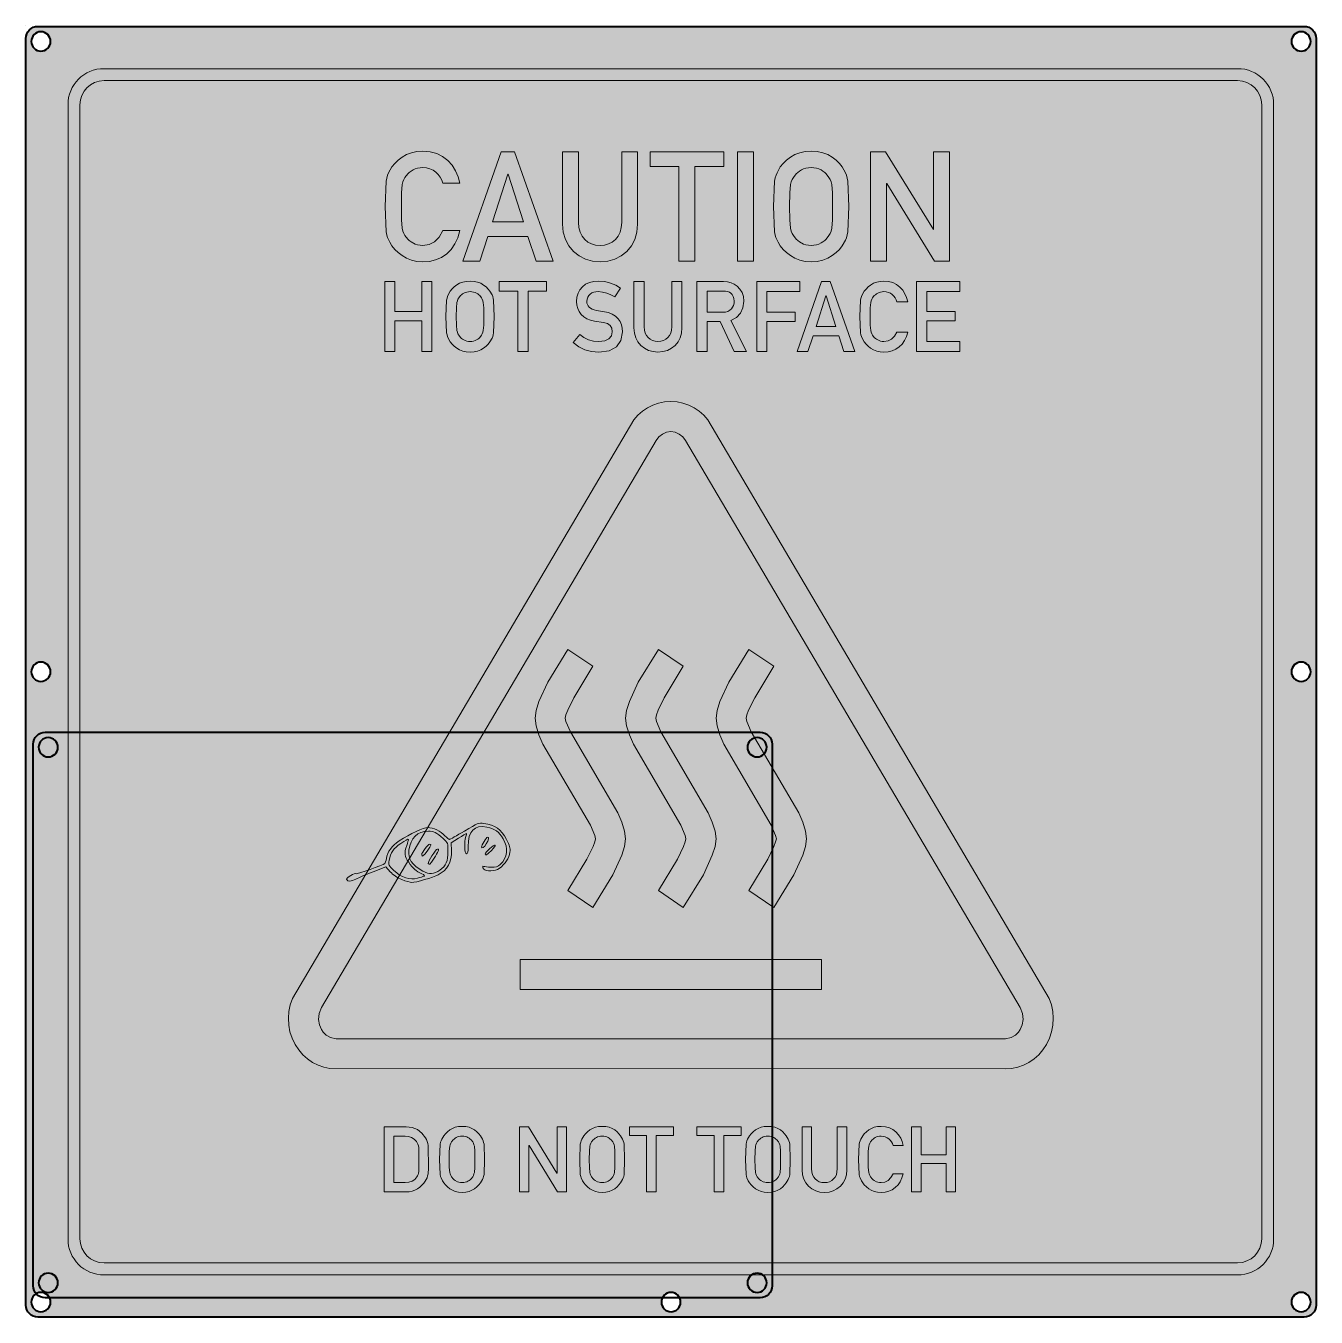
# Model space of a CAD drawing. Header units: inches. Extents: x 0 to 214, y 0 to 214.
import ezdxf

# ---------------------------------------------------------------- set-up
doc = ezdxf.new("R2010")
doc.units = ezdxf.units.IN
doc.header["$MEASUREMENT"] = 0
doc.layers.add('svg2', color=7, linetype='Continuous')

# ---------------------------------------------------------------- blocks, each defined once
blk = doc.blocks.new('block 4')
at = {"layer": 'svg2'}
h = blk.add_hatch(color=1, dxfattribs=at)
h.dxf.hatch_style = 2
edge = h.paths.add_edge_path()
edge.add_spline(control_points=[(211.5, 105.31), (210.62, 105.31), (209.9, 106.03), (209.9, 106.91), (209.9, 107.8), (210.62, 108.51), (211.5, 108.51), (212.38, 108.51), (213.1, 107.8), (213.1, 106.91), (213.1, 106.03), (212.38, 105.31), (211.5, 105.31)], knot_values=[0, 0, 0, 0, 1, 1, 1, 2, 2, 2, 3, 3, 3, 4, 4, 4, 4], degree=3, periodic=1)
edge = h.paths.add_edge_path()
edge.add_spline(control_points=[(211.5, 0.81), (210.62, 0.81), (209.9, 1.53), (209.9, 2.41), (209.9, 3.3), (210.62, 4.01), (211.5, 4.01), (212.38, 4.01), (213.1, 3.3), (213.1, 2.41), (213.1, 1.53), (212.38, 0.81), (211.5, 0.81)], knot_values=[0, 0, 0, 0, 1, 1, 1, 2, 2, 2, 3, 3, 3, 4, 4, 4, 4], degree=3, periodic=1)
edge = h.paths.add_edge_path()
edge.add_spline(control_points=[(211.5, 213.01), (212.38, 213.01), (213.1, 212.3), (213.1, 211.41), (213.1, 210.53), (212.38, 209.81), (211.5, 209.81), (210.62, 209.81), (209.9, 210.53), (209.9, 211.41), (209.9, 212.3), (210.62, 213.01), (211.5, 213.01)], knot_values=[0, 0, 0, 0, 1, 1, 1, 2, 2, 2, 3, 3, 3, 4, 4, 4, 4], degree=3, periodic=1)
edge = h.paths.add_edge_path()
edge.add_spline(control_points=[(107, 0.81), (106.12, 0.81), (105.4, 1.53), (105.4, 2.41), (105.4, 3.3), (106.12, 4.01), (107, 4.01), (107.88, 4.01), (108.6, 3.3), (108.6, 2.41), (108.6, 1.53), (107.88, 0.81), (107, 0.81)], knot_values=[0, 0, 0, 0, 1, 1, 1, 2, 2, 2, 3, 3, 3, 4, 4, 4, 4], degree=3, periodic=1)
edge = h.paths.add_edge_path()
edge.add_spline(control_points=[(2.5, 105.31), (1.62, 105.31), (0.9, 106.03), (0.9, 106.91), (0.9, 107.8), (1.62, 108.51), (2.5, 108.51), (3.38, 108.51), (4.1, 107.8), (4.1, 106.91), (4.1, 106.03), (3.38, 105.31), (2.5, 105.31)], knot_values=[0, 0, 0, 0, 1, 1, 1, 2, 2, 2, 3, 3, 3, 4, 4, 4, 4], degree=3, periodic=1)
edge = h.paths.add_edge_path()
edge.add_spline(control_points=[(2.5, 0.81), (1.62, 0.81), (0.9, 1.53), (0.9, 2.41), (0.9, 3.3), (1.62, 4.01), (2.5, 4.01), (3.38, 4.01), (4.1, 3.3), (4.1, 2.41), (4.1, 1.53), (3.38, 0.81), (2.5, 0.81)], knot_values=[0, 0, 0, 0, 1, 1, 1, 2, 2, 2, 3, 3, 3, 4, 4, 4, 4], degree=3, periodic=1)
edge = h.paths.add_edge_path()
edge.add_spline(control_points=[(2.5, 213.01), (3.38, 213.01), (4.1, 212.3), (4.1, 211.41), (4.1, 210.53), (3.38, 209.81), (2.5, 209.81), (1.62, 209.81), (0.9, 210.53), (0.9, 211.41), (0.9, 212.3), (1.62, 213.01), (2.5, 213.01)], knot_values=[0, 0, 0, 0, 1, 1, 1, 2, 2, 2, 3, 3, 3, 4, 4, 4, 4], degree=3, periodic=1)
edge = h.paths.add_edge_path()
edge.add_spline(control_points=[(212, 213.91), (212, 213.91), (2, 213.91), (2, 213.91), (0.9, 213.91), (0, 213.01), (0, 211.91), (0, 211.91), (0, 1.91), (0, 1.91), (0, 0.81), (0.9, -0.09), (2, -0.09), (2, -0.09), (212, -0.09), (212, -0.09), (213.1, -0.09), (214, 0.81), (214, 1.91), (214, 1.91), (214, 211.91), (214, 211.91), (214, 213.01), (213.1, 213.91), (212, 213.91), (212, 213.91), (212, 213.91), (212, 213.91)], knot_values=[0, 0, 0, 0, 1, 1, 1, 2, 2, 2, 3, 3, 3, 4, 4, 4, 5, 5, 5, 6, 6, 6, 7, 7, 7, 8, 8, 8, 9, 9, 9, 9], degree=3, periodic=1)
at = {"layer": 'svg2', "lineweight": 0}
for points in [[(200.97, 6.91), (12.36, 6.94), (11.76, 7.03), (11.19, 7.18), (10.64, 7.38), (10.11, 7.64), (9.62, 7.94), (9.15, 8.28), (8.73, 8.67), (8.34, 9.1), (8, 9.56), (7.69, 10.05), (7.44, 10.58), (7.24, 11.13), (7.09, 11.7), (7, 12.3), (7, 201.52), (7.09, 202.12), (7.24, 202.69), (7.44, 203.25), (7.69, 203.77), (8, 204.26), (8.34, 204.73), (8.73, 205.15), (9.15, 205.54), (9.62, 205.89), (10.11, 206.19), (10.64, 206.44), (11.19, 206.64), (11.76, 206.79), (12.36, 206.88), (201.58, 206.88), (202.18, 206.79), (202.75, 206.64), (203.3, 206.44), (203.83, 206.19), (204.32, 205.89), (204.78, 205.54), (205.21, 205.15), (205.6, 204.73), (205.94, 204.26), (206.24, 203.77), (206.5, 203.25), (206.7, 202.69), (206.85, 202.12), (206.94, 201.52), (206.94, 12.3), (206.85, 11.7), (206.7, 11.13), (206.5, 10.58), (206.24, 10.05), (205.94, 9.56), (205.6, 9.1), (205.21, 8.67), (204.78, 8.28), (204.32, 7.94), (203.83, 7.64), (203.3, 7.38), (202.75, 7.18), (202.18, 7.03), (201.58, 6.94), (200.97, 6.91)], [(12.97, 204.91), (12.16, 204.83), (11.41, 204.6), (10.73, 204.23), (10.14, 203.74), (9.65, 203.15), (9.28, 202.47), (9.05, 201.72), (8.97, 200.91), (8.97, 12.91), (9.05, 12.11), (9.28, 11.36), (9.65, 10.68), (10.14, 10.08), (10.73, 9.6), (11.41, 9.23), (12.16, 8.99), (12.97, 8.91), (200.97, 8.91), (201.77, 8.99), (202.52, 9.23), (203.2, 9.6), (203.8, 10.08), (204.28, 10.68), (204.65, 11.36), (204.89, 12.11), (204.97, 12.91), (204.97, 200.91), (204.89, 201.72), (204.65, 202.47), (204.28, 203.15), (203.8, 203.74), (203.2, 204.23), (202.52, 204.6), (201.77, 204.83), (200.97, 204.91), (12.97, 204.91), (12.97, 204.91)], [(72, 180.06), (71.64, 178.87), (71.16, 177.84), (70.54, 176.94), (69.8, 176.2), (68.92, 175.61), (67.97, 175.19), (66.95, 174.94), (65.84, 174.86), (64.85, 174.94), (63.95, 175.14), (63.13, 175.46), (62.4, 175.9), (61.74, 176.4), (61.18, 176.93), (60.72, 177.5), (60.36, 178.11), (60.01, 178.89), (59.88, 179.32), (59.77, 179.86), (59.59, 184.05), (59.77, 188.27), (59.88, 188.77), (60.01, 189.23), (60.17, 189.63), (60.72, 190.6), (61.18, 191.17), (61.74, 191.71), (62.4, 192.22), (63.13, 192.66), (63.95, 192.97), (64.86, 193.17), (65.85, 193.24), (67.05, 193.13), (68.15, 192.84), (69.12, 192.36), (69.98, 191.69), (70.7, 190.88), (71.28, 189.97), (71.71, 188.98), (72, 187.89), (69.18, 187.89), (68.99, 188.42), (68.72, 188.9), (68.4, 189.35), (68, 189.75), (67.53, 190.08), (67.02, 190.31), (66.45, 190.45), (65.84, 190.51), (65.38, 190.48), (64.96, 190.4), (64.58, 190.29), (64.22, 190.13), (63.9, 189.93), (63.6, 189.71), (63.34, 189.46), (62.88, 188.88), (62.69, 188.53), (62.54, 188.13), (62.43, 187.69), (62.29, 186.29), (62.29, 181.81), (62.43, 180.43), (62.54, 179.98), (62.69, 179.58), (62.88, 179.22), (63.34, 178.64), (63.6, 178.4), (63.9, 178.18), (64.58, 177.82), (64.96, 177.69), (65.38, 177.61), (65.84, 177.59), (66.89, 177.74), (67.79, 178.2), (68.56, 178.98), (69.18, 180.06), (72, 180.06), (72, 180.06)], [(83.28, 179.05), (76.64, 179.05), (75.3, 175.01), (72.49, 175.01), (78.85, 193.09), (81.07, 193.09), (87.44, 175.01), (84.64, 175.01), (83.28, 179.05)], [(89.02, 193.09), (91.67, 193.09), (91.67, 181.42), (91.74, 180.55), (91.94, 179.79), (92.26, 179.14), (92.7, 178.6), (93.23, 178.16), (93.83, 177.84), (94.5, 177.65), (95.24, 177.59), (95.98, 177.65), (96.66, 177.84), (97.27, 178.16), (97.81, 178.6), (98.24, 179.14), (98.55, 179.79), (98.74, 180.55), (98.82, 181.42), (98.82, 193.09), (101.47, 193.09), (101.47, 181.13), (101.34, 179.78), (101, 178.58), (100.44, 177.52), (99.68, 176.61), (98.74, 175.85), (97.69, 175.31), (96.52, 174.98), (95.24, 174.86), (93.98, 174.98), (92.83, 175.31), (91.78, 175.85), (90.84, 176.61), (90.05, 177.52), (89.49, 178.57), (89.14, 179.78), (89.02, 181.13), (89.02, 193.09), (89.02, 193.09)], [(108.32, 190.66), (103.52, 190.66), (103.52, 193.09), (115.77, 193.09), (115.77, 190.66), (110.97, 190.66), (110.97, 175.01), (108.32, 175.01), (108.32, 190.66)], [(118.04, 193.09), (120.69, 193.09), (120.69, 175.01), (118.04, 175.01), (118.04, 193.09)], [(123.99, 184.05), (124.17, 188.27), (124.28, 188.78), (124.42, 189.24), (124.58, 189.65), (125.13, 190.61), (125.59, 191.18), (126.15, 191.72), (126.8, 192.23), (127.54, 192.66), (128.35, 192.97), (129.26, 193.17), (130.25, 193.24), (131.25, 193.17), (132.16, 192.97), (132.99, 192.66), (133.73, 192.22), (134.37, 191.71), (134.92, 191.17), (135.37, 190.6), (135.93, 189.63), (136.1, 189.23), (136.23, 188.77), (136.34, 188.27), (136.49, 184.05), (136.34, 179.86), (136.23, 179.34), (136.1, 178.87), (135.93, 178.46), (135.37, 177.5), (134.92, 176.93), (134.37, 176.4), (133.73, 175.9), (132.99, 175.46), (132.16, 175.14), (131.25, 174.94), (130.25, 174.86), (129.26, 174.94), (128.35, 175.14), (127.54, 175.46), (126.8, 175.9), (126.15, 176.4), (125.59, 176.93), (125.13, 177.5), (124.76, 178.11), (124.41, 178.89), (124.28, 179.32), (124.17, 179.86), (123.99, 184.05), (123.99, 184.05)], [(140.08, 193.09), (142.58, 193.09), (150.51, 180.24), (150.56, 180.24), (150.56, 193.09), (153.21, 193.09), (153.21, 175.01), (150.7, 175.01), (142.78, 187.86), (142.73, 187.86), (142.73, 175.01), (140.08, 175.01), (140.08, 193.09), (140.08, 193.09)], [(82.53, 181.48), (79.99, 189.39), (79.94, 189.39), (77.41, 181.48), (82.53, 181.48), (82.53, 181.48)], [(126.64, 184.05), (126.69, 181.81), (126.84, 180.43), (126.94, 179.98), (127.09, 179.58), (127.29, 179.22), (127.75, 178.64), (128.01, 178.4), (128.3, 178.18), (128.98, 177.82), (129.37, 177.69), (129.79, 177.61), (130.24, 177.59), (130.7, 177.61), (131.13, 177.69), (131.53, 177.82), (131.89, 178), (132.2, 178.18), (132.49, 178.4), (132.73, 178.64), (133.19, 179.22), (133.39, 179.58), (133.54, 179.98), (133.66, 180.43), (133.79, 181.81), (133.79, 186.3), (133.66, 187.69), (133.54, 188.13), (133.39, 188.53), (133.19, 188.88), (132.73, 189.46), (132.49, 189.71), (132.2, 189.93), (131.89, 190.13), (131.53, 190.29), (131.13, 190.4), (130.7, 190.48), (130.24, 190.51), (129.79, 190.48), (129.37, 190.4), (128.98, 190.29), (128.63, 190.13), (128.3, 189.93), (128.01, 189.71), (127.75, 189.46), (127.29, 188.88), (127.09, 188.53), (126.94, 188.13), (126.84, 187.69), (126.69, 186.3), (126.64, 184.05), (126.64, 184.05)], [(65.67, 165.07), (61.22, 165.07), (61.22, 160.01), (59.52, 160.01), (59.52, 171.59), (61.22, 171.59), (61.22, 166.62), (65.67, 166.62), (65.67, 171.59), (67.36, 171.59), (67.36, 160.01), (65.67, 160.01), (65.67, 165.07)], [(69.68, 165.8), (69.79, 168.5), (69.86, 168.83), (69.95, 169.12), (70.05, 169.38), (70.4, 170), (70.7, 170.37), (71.06, 170.71), (71.48, 171.04), (71.95, 171.31), (72.47, 171.51), (73.05, 171.64), (73.68, 171.68), (74.33, 171.64), (74.91, 171.51), (75.44, 171.31), (75.91, 171.03), (76.33, 170.71), (76.68, 170.36), (76.96, 169.99), (77.32, 169.38), (77.43, 169.12), (77.52, 168.82), (77.58, 168.5), (77.68, 165.8), (77.58, 163.11), (77.52, 162.78), (77.43, 162.48), (77.32, 162.22), (76.96, 161.6), (76.68, 161.24), (76.33, 160.9), (75.91, 160.58), (75.44, 160.3), (74.91, 160.09), (74.33, 159.97), (73.68, 159.91), (73.05, 159.97), (72.47, 160.09), (71.95, 160.3), (71.48, 160.58), (71.06, 160.9), (70.7, 161.24), (70.4, 161.6), (70.17, 161.99), (69.95, 162.49), (69.86, 162.77), (69.79, 163.11), (69.68, 165.8), (69.68, 165.8)], [(81.59, 170.03), (78.52, 170.03), (78.52, 171.59), (86.37, 171.59), (86.37, 170.03), (83.29, 170.03), (83.29, 160.01), (81.59, 160.01), (81.59, 170.03), (81.59, 170.03)], [(91.86, 162.81), (92.56, 162.31), (93.33, 161.96), (94.16, 161.74), (95.05, 161.66), (96.01, 161.77), (96.7, 162.08), (97.12, 162.58), (97.27, 163.27), (97.18, 163.86), (96.91, 164.31), (96.45, 164.64), (95.8, 164.83), (94.32, 165.05), (93.64, 165.21), (93.05, 165.45), (92.54, 165.76), (92.12, 166.15), (91.78, 166.62), (91.53, 167.13), (91.39, 167.69), (91.34, 168.3), (91.4, 169.02), (91.58, 169.67), (91.89, 170.24), (92.32, 170.75), (92.84, 171.15), (93.46, 171.44), (94.18, 171.62), (95, 171.68), (96.01, 171.59), (96.95, 171.36), (97.83, 170.99), (98.64, 170.49), (97.69, 169.05), (97.04, 169.42), (96.36, 169.7), (95.65, 169.87), (94.91, 169.94), (94.53, 169.91), (94.19, 169.84), (93.88, 169.71), (93.6, 169.53), (93.36, 169.3), (93.19, 169.01), (93.08, 168.67), (93.04, 168.28), (93.06, 168.03), (93.13, 167.8), (93.25, 167.58), (93.42, 167.37), (93.63, 167.18), (93.91, 167.02), (94.24, 166.89), (94.62, 166.8), (96.62, 166.46), (97.26, 166.21), (97.79, 165.87), (98.22, 165.45), (98.55, 164.96), (98.78, 164.44), (98.92, 163.88), (98.96, 163.28), (98.69, 161.83), (97.94, 160.78), (96.72, 160.14), (95.03, 159.91), (93.83, 160.01), (92.71, 160.31), (91.69, 160.8), (90.75, 161.49), (91.86, 162.81), (91.86, 162.81)], [(100.85, 171.59), (102.55, 171.59), (102.55, 164.12), (102.59, 163.56), (102.72, 163.07), (102.93, 162.66), (103.21, 162.31), (103.55, 162.03), (103.93, 161.82), (104.36, 161.7), (104.84, 161.66), (105.31, 161.7), (105.74, 161.82), (106.13, 162.03), (106.48, 162.31), (106.76, 162.66), (106.96, 163.07), (107.08, 163.56), (107.12, 164.12), (107.12, 171.59), (108.82, 171.59), (108.82, 163.93), (108.74, 163.07), (108.52, 162.29), (108.17, 161.62), (107.68, 161.03), (107.08, 160.55), (106.4, 160.2), (105.66, 159.99), (104.84, 159.91), (104.03, 159.99), (103.29, 160.2), (102.62, 160.55), (102.02, 161.03), (101.51, 161.61), (101.15, 162.29), (100.93, 163.06), (100.85, 163.93), (100.85, 171.59)], [(111.3, 171.59), (115.69, 171.59), (116.35, 171.54), (116.96, 171.4), (117.5, 171.16), (117.97, 170.83), (118.44, 170.35), (118.79, 169.78), (119, 169.11), (119.09, 168.36), (118.94, 167.27), (118.53, 166.37), (117.86, 165.67), (116.92, 165.15), (119.52, 160.01), (117.5, 160.01), (115.18, 164.96), (113, 164.96), (113, 160.01), (111.3, 160.01), (111.3, 171.59)], [(121.22, 171.59), (128.39, 171.59), (128.39, 169.94), (122.92, 169.94), (122.92, 166.51), (127.59, 166.51), (127.59, 164.96), (122.92, 164.96), (122.92, 160.01), (121.22, 160.01), (121.22, 171.59), (121.22, 171.59)], [(134.81, 162.6), (130.56, 162.6), (129.7, 160.01), (127.9, 160.01), (131.98, 171.59), (133.4, 171.59), (137.48, 160.01), (135.68, 160.01), (134.81, 162.6), (134.81, 162.6)], [(146.26, 163.24), (146.03, 162.48), (145.72, 161.82), (145.33, 161.25), (144.85, 160.77), (144.29, 160.39), (143.68, 160.13), (143.03, 159.97), (142.32, 159.91), (141.68, 159.97), (141.11, 160.09), (140.58, 160.3), (140.11, 160.58), (139.69, 160.9), (139.34, 161.24), (139.04, 161.6), (138.8, 161.99), (138.58, 162.49), (138.5, 162.77), (138.43, 163.11), (138.31, 165.8), (138.43, 168.5), (138.5, 168.82), (138.58, 169.12), (138.69, 169.38), (139.04, 169.99), (139.34, 170.36), (139.69, 170.71), (140.11, 171.03), (140.58, 171.31), (141.11, 171.51), (141.69, 171.64), (142.32, 171.68), (143.09, 171.62), (143.79, 171.43), (144.42, 171.12), (144.97, 170.69), (145.43, 170.17), (145.8, 169.59), (146.08, 168.95), (146.26, 168.26), (144.46, 168.26), (144.33, 168.6), (144.16, 168.91), (143.95, 169.19), (143.7, 169.45), (143.4, 169.66), (143.07, 169.81), (142.71, 169.9), (142.31, 169.94), (142.02, 169.92), (141.76, 169.87), (141.51, 169.79), (141.28, 169.69), (141.07, 169.56), (140.89, 169.42), (140.72, 169.27), (140.42, 168.89), (140.3, 168.67), (140.2, 168.41), (140.13, 168.13), (140.04, 167.24), (140.04, 164.36), (140.13, 163.48), (140.2, 163.19), (140.3, 162.93), (140.42, 162.7), (140.72, 162.33), (140.89, 162.18), (141.07, 162.04), (141.51, 161.81), (141.76, 161.72), (142.03, 161.68), (142.32, 161.66), (142.99, 161.76), (143.57, 162.05), (144.06, 162.55), (144.46, 163.24), (146.26, 163.24), (146.26, 163.24)], [(147.74, 171.59), (154.91, 171.59), (154.91, 169.94), (149.44, 169.94), (149.44, 166.62), (154.11, 166.62), (154.11, 165.07), (149.44, 165.07), (149.44, 161.66), (154.91, 161.66), (154.91, 160.01), (147.74, 160.01), (147.74, 171.59)], [(71.38, 165.8), (71.41, 164.36), (71.5, 163.48), (71.57, 163.19), (71.66, 162.93), (71.79, 162.7), (72.08, 162.33), (72.25, 162.18), (72.44, 162.04), (72.87, 161.81), (73.12, 161.72), (73.39, 161.68), (73.68, 161.66), (73.98, 161.68), (74.25, 161.72), (74.5, 161.81), (74.74, 161.92), (74.94, 162.04), (75.12, 162.18), (75.28, 162.33), (75.57, 162.7), (75.69, 162.93), (75.79, 163.19), (75.87, 163.48), (75.96, 164.36), (75.96, 167.24), (75.87, 168.13), (75.79, 168.41), (75.69, 168.67), (75.57, 168.89), (75.28, 169.27), (75.12, 169.42), (74.94, 169.56), (74.74, 169.69), (74.5, 169.79), (74.25, 169.87), (73.98, 169.92), (73.68, 169.94), (73.39, 169.92), (73.12, 169.87), (72.87, 169.79), (72.65, 169.69), (72.44, 169.56), (72.25, 169.42), (72.08, 169.27), (71.79, 168.89), (71.66, 168.67), (71.57, 168.41), (71.5, 168.13), (71.41, 167.24), (71.38, 165.8), (71.38, 165.8)], [(113, 166.51), (115.58, 166.51), (116.03, 166.55), (116.41, 166.66), (116.74, 166.84), (117.01, 167.09), (117.22, 167.36), (117.37, 167.66), (117.45, 168), (117.48, 168.36), (117.44, 168.78), (117.33, 169.14), (117.16, 169.44), (116.92, 169.67), (116.68, 169.83), (116.39, 169.94), (116.06, 170.01), (113, 170.03), (113, 166.51), (113, 166.51)], [(134.33, 164.15), (132.71, 169.22), (132.68, 169.22), (131.05, 164.15), (134.33, 164.15), (134.33, 164.15)], [(162.45, 41.08), (50.44, 41.15), (49.44, 41.36), (48.47, 41.7), (47.56, 42.16), (46.72, 42.74), (45.95, 43.43), (45.26, 44.23), (44.67, 45.13), (44.17, 46.16), (43.81, 47.24), (43.6, 48.35), (43.54, 49.47), (43.62, 50.59), (43.84, 51.7), (44.21, 52.77), (100.81, 148.66), (101.49, 149.43), (102.26, 150.11), (103.1, 150.68), (104, 151.12), (104.95, 151.45), (105.94, 151.65), (106.97, 151.72), (108, 151.65), (108.99, 151.45), (109.94, 151.12), (110.84, 150.68), (111.68, 150.11), (112.45, 149.43), (113.13, 148.66), (169.72, 52.77), (170.09, 51.7), (170.32, 50.59), (170.4, 49.47), (170.34, 48.35), (170.12, 47.24), (169.77, 46.16), (169.27, 45.13), (168.67, 44.23), (167.99, 43.43), (167.22, 42.74), (166.37, 42.16), (165.47, 41.7), (164.5, 41.36), (163.49, 41.15), (162.45, 41.08), (162.45, 41.08)], [(106.97, 146.72), (106.24, 146.62), (105.58, 146.33), (104.99, 145.87), (104.52, 145.23), (49.04, 51.25), (48.63, 50.25), (48.54, 49.26), (48.69, 48.36), (49.01, 47.61), (49.31, 47.18), (49.81, 46.68), (50.53, 46.26), (51.49, 46.08), (162.45, 46.08), (163.41, 46.26), (164.13, 46.68), (164.63, 47.18), (164.92, 47.61), (165.24, 48.36), (165.4, 49.26), (165.31, 50.25), (164.9, 51.25), (109.42, 145.23), (108.94, 145.87), (108.36, 146.33), (107.7, 146.62), (106.97, 146.72), (106.97, 146.72)], [(94.04, 67.82), (89.9, 70.63), (93.06, 75.84), (94.07, 77.92), (94.35, 78.7), (94.47, 79.23), (94.35, 79.76), (93.63, 81.49), (85.76, 94.9), (85.09, 96.48), (84.64, 97.95), (84.47, 99.22), (84.64, 100.49), (85.09, 101.96), (86.57, 105.17), (89.9, 110.63), (94.04, 107.82), (90.88, 102.6), (89.87, 100.52), (89.58, 99.75), (89.47, 99.21), (89.58, 98.68), (90.31, 96.95), (98.18, 83.55), (98.85, 81.96), (99.3, 80.49), (99.47, 79.22), (99.3, 77.95), (98.85, 76.48), (97.37, 73.27), (94.04, 67.82)], [(109.04, 67.82), (104.9, 70.63), (108.06, 75.84), (109.07, 77.92), (109.35, 78.7), (109.47, 79.23), (109.35, 79.76), (108.63, 81.49), (100.76, 94.9), (100.09, 96.48), (99.64, 97.95), (99.47, 99.22), (99.64, 100.49), (100.09, 101.96), (101.57, 105.17), (104.9, 110.63), (109.04, 107.82), (105.88, 102.6), (104.87, 100.52), (104.58, 99.75), (104.47, 99.21), (104.58, 98.68), (105.31, 96.95), (113.18, 83.55), (113.85, 81.96), (114.3, 80.49), (114.47, 79.22), (114.3, 77.95), (113.85, 76.48), (112.37, 73.27), (109.04, 67.82)], [(124.04, 67.82), (119.9, 70.63), (123.06, 75.84), (124.07, 77.92), (124.35, 78.7), (124.47, 79.23), (124.35, 79.76), (123.63, 81.49), (115.76, 94.9), (115.09, 96.48), (114.64, 97.95), (114.47, 99.22), (114.64, 100.49), (115.09, 101.96), (116.57, 105.17), (119.9, 110.63), (124.04, 107.82), (120.88, 102.6), (119.87, 100.52), (119.58, 99.75), (119.47, 99.21), (119.58, 98.68), (120.31, 96.95), (128.18, 83.55), (128.85, 81.96), (129.3, 80.49), (129.47, 79.22), (129.3, 77.95), (128.85, 76.48), (127.37, 73.27), (124.04, 67.82), (124.04, 67.82)], [(131.97, 54.22), (81.97, 54.22), (81.97, 59.22), (131.97, 59.22), (131.97, 54.22), (131.97, 54.22)], [(59.44, 31.47), (63.09, 31.47), (64.09, 31.35), (64.95, 31), (65.68, 30.44), (66.27, 29.65), (66.45, 29.34), (66.58, 29.02), (66.69, 28.7), (66.75, 28.37), (66.8, 24.6), (66.71, 23.65), (66.64, 23.32), (66.54, 23.03), (66.24, 22.47), (65.99, 22.11), (65.7, 21.78), (65.35, 21.48), (64.97, 21.21), (64.54, 20.98), (64.07, 20.81), (63.55, 20.71), (59.44, 20.68), (59.44, 31.47), (59.44, 31.47)], [(68.62, 26.07), (68.73, 28.59), (68.8, 28.9), (68.88, 29.17), (68.97, 29.41), (69.3, 29.99), (69.58, 30.33), (69.91, 30.65), (70.3, 30.95), (70.74, 31.21), (71.22, 31.4), (71.76, 31.51), (72.35, 31.55), (72.95, 31.51), (73.5, 31.4), (73.99, 31.21), (74.43, 30.95), (74.81, 30.65), (75.14, 30.32), (75.41, 29.98), (75.74, 29.4), (75.84, 29.16), (75.92, 28.89), (75.99, 28.59), (76.08, 26.07), (75.99, 23.57), (75.92, 23.26), (75.84, 22.99), (75.74, 22.74), (75.41, 22.17), (75.14, 21.83), (74.81, 21.51), (74.43, 21.21), (73.99, 20.95), (73.5, 20.76), (72.95, 20.64), (72.35, 20.59), (71.76, 20.64), (71.22, 20.76), (70.74, 20.95), (70.3, 21.21), (69.91, 21.51), (69.58, 21.83), (69.3, 22.17), (69.08, 22.53), (68.87, 23), (68.8, 23.25), (68.73, 23.57), (68.62, 26.07), (68.62, 26.07)], [(81.85, 31.47), (83.34, 31.47), (88.07, 23.8), (88.1, 23.8), (88.1, 31.47), (89.68, 31.47), (89.68, 20.68), (88.18, 20.68), (83.46, 28.35), (83.43, 28.35), (83.43, 20.68), (81.85, 20.68), (81.85, 31.47), (81.85, 31.47)], [(91.86, 26.07), (91.96, 28.59), (92.03, 28.9), (92.11, 29.17), (92.21, 29.41), (92.53, 29.99), (92.81, 30.33), (93.14, 30.65), (93.53, 30.95), (93.97, 31.21), (94.46, 31.4), (95, 31.51), (95.59, 31.55), (96.19, 31.51), (96.73, 31.4), (97.22, 31.21), (97.67, 30.95), (98.05, 30.65), (98.37, 30.32), (98.64, 29.98), (98.98, 29.4), (99.08, 29.16), (99.16, 28.89), (99.22, 28.59), (99.31, 26.07), (99.22, 23.57), (99.16, 23.26), (99.08, 22.99), (98.98, 22.74), (98.64, 22.17), (98.37, 21.83), (98.05, 21.51), (97.67, 21.21), (97.22, 20.95), (96.73, 20.76), (96.19, 20.64), (95.59, 20.59), (95, 20.64), (94.46, 20.76), (93.97, 20.95), (93.53, 21.21), (93.14, 21.51), (92.81, 21.83), (92.53, 22.17), (92.32, 22.53), (92.11, 23), (92.03, 23.25), (91.96, 23.57), (91.86, 26.07), (91.86, 26.07)], [(102.95, 30.02), (100.09, 30.02), (100.09, 31.47), (107.4, 31.47), (107.4, 30.02), (104.53, 30.02), (104.53, 20.68), (102.95, 20.68), (102.95, 30.02)], [(114.16, 30.02), (111.3, 30.02), (111.3, 31.47), (118.61, 31.47), (118.61, 30.02), (115.74, 30.02), (115.74, 20.68), (114.16, 20.68), (114.16, 30.02)], [(119.33, 26.07), (119.44, 28.59), (119.5, 28.9), (119.58, 29.17), (119.68, 29.41), (120.01, 29.99), (120.28, 30.33), (120.62, 30.65), (121.01, 30.95), (121.44, 31.21), (121.93, 31.4), (122.47, 31.51), (123.06, 31.55), (123.66, 31.51), (124.2, 31.4), (124.7, 31.21), (125.14, 30.95), (125.52, 30.65), (125.85, 30.32), (126.12, 29.98), (126.45, 29.4), (126.55, 29.16), (126.63, 28.89), (126.69, 28.59), (126.79, 26.07), (126.69, 23.57), (126.63, 23.26), (126.55, 22.99), (126.45, 22.74), (126.12, 22.17), (125.85, 21.83), (125.52, 21.51), (125.14, 21.21), (124.7, 20.95), (124.2, 20.76), (123.66, 20.64), (123.06, 20.59), (122.47, 20.64), (121.93, 20.76), (121.44, 20.95), (121.01, 21.21), (120.62, 21.51), (120.28, 21.83), (120.01, 22.17), (119.79, 22.53), (119.58, 23), (119.5, 23.25), (119.44, 23.57), (119.33, 26.07), (119.33, 26.07)], [(128.73, 31.47), (130.31, 31.47), (130.31, 24.51), (130.36, 23.99), (130.47, 23.53), (130.67, 23.15), (130.93, 22.83), (131.25, 22.56), (131.6, 22.37), (132, 22.26), (132.44, 22.22), (132.89, 22.26), (133.29, 22.37), (133.65, 22.56), (133.97, 22.83), (134.23, 23.15), (134.42, 23.53), (134.53, 23.99), (134.58, 24.51), (134.58, 31.47), (136.16, 31.47), (136.16, 24.33), (136.08, 23.53), (135.88, 22.81), (135.55, 22.18), (135.09, 21.63), (134.53, 21.18), (133.9, 20.86), (133.21, 20.66), (132.44, 20.59), (131.69, 20.66), (131, 20.86), (130.38, 21.18), (129.82, 21.63), (129.35, 22.18), (129.01, 22.81), (128.81, 23.52), (128.73, 24.33), (128.73, 31.47), (128.73, 31.47)], [(145.51, 23.69), (145.3, 22.99), (145.01, 22.37), (144.65, 21.84), (144.2, 21.39), (143.68, 21.04), (143.11, 20.79), (142.5, 20.64), (141.84, 20.59), (141.25, 20.64), (140.71, 20.76), (140.22, 20.95), (139.79, 21.21), (139.4, 21.51), (139.06, 21.83), (138.79, 22.17), (138.57, 22.53), (138.36, 23), (138.28, 23.25), (138.22, 23.57), (138.11, 26.07), (138.22, 28.59), (138.28, 28.89), (138.36, 29.16), (138.46, 29.4), (138.79, 29.98), (139.06, 30.32), (139.4, 30.65), (139.79, 30.95), (140.23, 31.21), (140.71, 31.4), (141.25, 31.51), (141.84, 31.55), (142.57, 31.49), (143.22, 31.32), (143.8, 31.03), (144.31, 30.63), (144.74, 30.15), (145.09, 29.61), (145.34, 29.01), (145.51, 28.36), (143.83, 28.36), (143.72, 28.68), (143.56, 28.97), (143.37, 29.23), (143.13, 29.48), (142.85, 29.67), (142.54, 29.81), (142.2, 29.89), (141.84, 29.93), (141.57, 29.91), (141.32, 29.86), (141.09, 29.79), (140.88, 29.7), (140.68, 29.58), (140.51, 29.45), (140.35, 29.3), (140.08, 28.96), (139.96, 28.74), (139.87, 28.51), (139.81, 28.24), (139.72, 27.41), (139.72, 24.74), (139.81, 23.92), (139.87, 23.65), (139.96, 23.41), (140.08, 23.19), (140.35, 22.85), (140.51, 22.7), (140.68, 22.57), (141.09, 22.36), (141.32, 22.28), (141.57, 22.23), (141.84, 22.22), (142.46, 22.31), (143.01, 22.59), (143.46, 23.05), (143.83, 23.69), (145.51, 23.69), (145.51, 23.69)], [(152.62, 25.39), (148.47, 25.39), (148.47, 20.68), (146.89, 20.68), (146.89, 31.47), (148.47, 31.47), (148.47, 26.84), (152.62, 26.84), (152.62, 31.47), (154.2, 31.47), (154.2, 20.68), (152.62, 20.68), (152.62, 25.39)], [(61.02, 22.22), (62.91, 22.22), (63.53, 22.28), (64.06, 22.45), (64.5, 22.75), (64.85, 23.16), (64.97, 23.35), (65.07, 23.55), (65.14, 23.79), (65.19, 24.04), (65.19, 28.03), (65.13, 28.32), (65.04, 28.58), (64.92, 28.81), (64.78, 29.02), (64.41, 29.43), (63.98, 29.71), (63.48, 29.88), (62.91, 29.93), (61.02, 29.93), (61.02, 22.22), (61.02, 22.22)], [(70.2, 26.07), (70.23, 24.74), (70.32, 23.92), (70.38, 23.65), (70.47, 23.41), (70.59, 23.19), (70.86, 22.85), (71.02, 22.7), (71.19, 22.57), (71.6, 22.36), (71.83, 22.28), (72.08, 22.23), (72.35, 22.22), (72.62, 22.23), (72.88, 22.28), (73.12, 22.36), (73.33, 22.46), (73.52, 22.57), (73.69, 22.7), (73.84, 22.85), (74.11, 23.19), (74.23, 23.41), (74.32, 23.65), (74.39, 23.92), (74.47, 24.74), (74.47, 27.41), (74.39, 28.24), (74.32, 28.51), (74.23, 28.74), (74.11, 28.96), (73.84, 29.3), (73.69, 29.45), (73.52, 29.58), (73.33, 29.7), (73.12, 29.79), (72.88, 29.86), (72.62, 29.91), (72.35, 29.93), (72.08, 29.91), (71.83, 29.86), (71.6, 29.79), (71.39, 29.7), (71.19, 29.58), (71.02, 29.45), (70.86, 29.3), (70.59, 28.96), (70.47, 28.74), (70.38, 28.51), (70.32, 28.24), (70.23, 27.41), (70.2, 26.07), (70.2, 26.07)], [(93.44, 26.07), (93.47, 24.74), (93.55, 23.92), (93.62, 23.65), (93.71, 23.41), (93.82, 23.19), (94.1, 22.85), (94.25, 22.7), (94.43, 22.57), (94.83, 22.36), (95.06, 22.28), (95.31, 22.23), (95.59, 22.22), (95.86, 22.23), (96.11, 22.28), (96.35, 22.36), (96.57, 22.46), (96.76, 22.57), (96.92, 22.7), (97.07, 22.85), (97.34, 23.19), (97.46, 23.41), (97.55, 23.65), (97.62, 23.92), (97.7, 24.74), (97.7, 27.41), (97.62, 28.24), (97.55, 28.51), (97.46, 28.74), (97.34, 28.96), (97.07, 29.3), (96.92, 29.45), (96.76, 29.58), (96.57, 29.7), (96.35, 29.79), (96.11, 29.86), (95.86, 29.91), (95.59, 29.93), (95.31, 29.91), (95.06, 29.86), (94.83, 29.79), (94.62, 29.7), (94.43, 29.58), (94.25, 29.45), (94.1, 29.3), (93.82, 28.96), (93.71, 28.74), (93.62, 28.51), (93.55, 28.24), (93.47, 27.41), (93.44, 26.07)], [(120.91, 26.07), (120.94, 24.74), (121.03, 23.92), (121.09, 23.65), (121.18, 23.41), (121.29, 23.19), (121.57, 22.85), (121.73, 22.7), (121.9, 22.57), (122.31, 22.36), (122.54, 22.28), (122.79, 22.23), (123.06, 22.22), (123.33, 22.23), (123.59, 22.28), (123.82, 22.36), (124.04, 22.46), (124.23, 22.57), (124.4, 22.7), (124.54, 22.85), (124.81, 23.19), (124.93, 23.41), (125.03, 23.65), (125.1, 23.92), (125.18, 24.74), (125.18, 27.41), (125.1, 28.24), (125.03, 28.51), (124.93, 28.74), (124.81, 28.96), (124.54, 29.3), (124.4, 29.45), (124.23, 29.58), (124.04, 29.7), (123.82, 29.79), (123.59, 29.86), (123.33, 29.91), (123.06, 29.93), (122.79, 29.91), (122.54, 29.86), (122.31, 29.79), (122.1, 29.7), (121.9, 29.58), (121.73, 29.45), (121.57, 29.3), (121.29, 28.96), (121.18, 28.74), (121.09, 28.51), (121.03, 28.24), (120.94, 27.41), (120.91, 26.07)]]:
    blk.add_lwpolyline(points, dxfattribs=at)
at = {"layer": 'svg2', "color": 250, "lineweight": 40}
for points, knots in [([(212, 213.91), (212, 213.91), (2, 213.91), (2, 213.91), (0.9, 213.91), (0, 213.01), (0, 211.91), (0, 211.91), (0, 1.91), (0, 1.91), (0, 0.81), (0.9, -0.09), (2, -0.09), (2, -0.09), (212, -0.09), (212, -0.09), (213.1, -0.09), (214, 0.81), (214, 1.91), (214, 1.91), (214, 211.91), (214, 211.91), (214, 213.01), (213.1, 213.91), (212, 213.91), (212, 213.91), (212, 213.91), (212, 213.91)], [0, 0, 0, 0, 1, 1, 1, 2, 2, 2, 3, 3, 3, 4, 4, 4, 5, 5, 5, 6, 6, 6, 7, 7, 7, 8, 8, 8, 9, 9, 9, 9]), ([(2.5, 213.01), (3.38, 213.01), (4.1, 212.3), (4.1, 211.41), (4.1, 210.53), (3.38, 209.81), (2.5, 209.81), (1.62, 209.81), (0.9, 210.53), (0.9, 211.41), (0.9, 212.3), (1.62, 213.01), (2.5, 213.01)], [0, 0, 0, 0, 1, 1, 1, 2, 2, 2, 3, 3, 3, 4, 4, 4, 4]), ([(211.5, 213.01), (212.38, 213.01), (213.1, 212.3), (213.1, 211.41), (213.1, 210.53), (212.38, 209.81), (211.5, 209.81), (210.62, 209.81), (209.9, 210.53), (209.9, 211.41), (209.9, 212.3), (210.62, 213.01), (211.5, 213.01)], [0, 0, 0, 0, 1, 1, 1, 2, 2, 2, 3, 3, 3, 4, 4, 4, 4]), ([(2.5, 105.31), (1.62, 105.31), (0.9, 106.03), (0.9, 106.91), (0.9, 107.8), (1.62, 108.51), (2.5, 108.51), (3.38, 108.51), (4.1, 107.8), (4.1, 106.91), (4.1, 106.03), (3.38, 105.31), (2.5, 105.31)], [0, 0, 0, 0, 1, 1, 1, 2, 2, 2, 3, 3, 3, 4, 4, 4, 4]), ([(211.5, 105.31), (210.62, 105.31), (209.9, 106.03), (209.9, 106.91), (209.9, 107.8), (210.62, 108.51), (211.5, 108.51), (212.38, 108.51), (213.1, 107.8), (213.1, 106.91), (213.1, 106.03), (212.38, 105.31), (211.5, 105.31)], [0, 0, 0, 0, 1, 1, 1, 2, 2, 2, 3, 3, 3, 4, 4, 4, 4]), ([(2.5, 0.81), (1.62, 0.81), (0.9, 1.53), (0.9, 2.41), (0.9, 3.3), (1.62, 4.01), (2.5, 4.01), (3.38, 4.01), (4.1, 3.3), (4.1, 2.41), (4.1, 1.53), (3.38, 0.81), (2.5, 0.81)], [0, 0, 0, 0, 1, 1, 1, 2, 2, 2, 3, 3, 3, 4, 4, 4, 4]), ([(107, 0.81), (106.12, 0.81), (105.4, 1.53), (105.4, 2.41), (105.4, 3.3), (106.12, 4.01), (107, 4.01), (107.88, 4.01), (108.6, 3.3), (108.6, 2.41), (108.6, 1.53), (107.88, 0.81), (107, 0.81)], [0, 0, 0, 0, 1, 1, 1, 2, 2, 2, 3, 3, 3, 4, 4, 4, 4]), ([(211.5, 0.81), (210.62, 0.81), (209.9, 1.53), (209.9, 2.41), (209.9, 3.3), (210.62, 4.01), (211.5, 4.01), (212.38, 4.01), (213.1, 3.3), (213.1, 2.41), (213.1, 1.53), (212.38, 0.81), (211.5, 0.81)], [0, 0, 0, 0, 1, 1, 1, 2, 2, 2, 3, 3, 3, 4, 4, 4, 4])]:
    blk.add_open_spline(points, degree=3, knots=knots, dxfattribs=at)
blk = doc.blocks.new('block 3')
at = {"layer": 'svg2'}
blk.add_blockref('block 4', (0, 0), dxfattribs=at)
blk = doc.blocks.new('block 6')
at = {"layer": 'svg2', "color": 7, "lineweight": 40}
for points, knots in [([(121.78, 96.89), (121.78, 96.89), (3.22, 96.89), (3.22, 96.89), (2.12, 96.89), (1.22, 95.99), (1.22, 94.89), (1.22, 94.89), (1.22, 5.11), (1.22, 5.11), (1.22, 4.01), (2.12, 3.11), (3.22, 3.11), (3.22, 3.11), (121.78, 3.11), (121.78, 3.11), (122.88, 3.11), (123.78, 4.01), (123.78, 5.11), (123.78, 5.11), (123.78, 94.89), (123.78, 94.89), (123.78, 95.99), (122.88, 96.89), (121.78, 96.89)], [0, 0, 0, 0, 1, 1, 1, 2, 2, 2, 3, 3, 3, 4, 4, 4, 5, 5, 5, 6, 6, 6, 7, 7, 7, 8, 8, 8, 8]), ([(3.72, 95.99), (4.6, 95.99), (5.32, 95.27), (5.32, 94.39), (5.32, 93.5), (4.6, 92.79), (3.72, 92.79), (2.84, 92.79), (2.12, 93.5), (2.12, 94.39), (2.12, 95.27), (2.84, 95.99), (3.72, 95.99)], [0, 0, 0, 0, 1, 1, 1, 2, 2, 2, 3, 3, 3, 4, 4, 4, 4]), ([(121.28, 95.99), (122.16, 95.99), (122.88, 95.27), (122.88, 94.39), (122.88, 93.5), (122.16, 92.79), (121.28, 92.79), (120.4, 92.79), (119.68, 93.5), (119.68, 94.39), (119.68, 95.27), (120.4, 95.99), (121.28, 95.99)], [0, 0, 0, 0, 1, 1, 1, 2, 2, 2, 3, 3, 3, 4, 4, 4, 4]), ([(3.72, 4.01), (2.84, 4.01), (2.12, 4.73), (2.12, 5.61), (2.12, 6.5), (2.84, 7.21), (3.72, 7.21), (4.6, 7.21), (5.32, 6.5), (5.32, 5.61), (5.32, 4.73), (4.6, 4.01), (3.72, 4.01)], [0, 0, 0, 0, 1, 1, 1, 2, 2, 2, 3, 3, 3, 4, 4, 4, 4]), ([(121.28, 4.01), (120.4, 4.01), (119.68, 4.73), (119.68, 5.61), (119.68, 6.5), (120.4, 7.21), (121.28, 7.21), (122.16, 7.21), (122.88, 6.5), (122.88, 5.61), (122.88, 4.73), (122.16, 4.01), (121.28, 4.01)], [0, 0, 0, 0, 1, 1, 1, 2, 2, 2, 3, 3, 3, 4, 4, 4, 4])]:
    blk.add_open_spline(points, degree=3, knots=knots, dxfattribs=at)
blk = doc.blocks.new('block 5')
at = {"layer": 'svg2'}
blk.add_blockref('block 6', (0, 0), dxfattribs=at)
blk = doc.blocks.new('block 8')
at = {"layer": 'svg2', "color": 7, "lineweight": 40}
blk.add_lwpolyline([(0, 214), (0, 214)], dxfattribs=at)
blk.add_lwpolyline([(0, 214), (0, 214)], dxfattribs=at)
blk = doc.blocks.new('block 12')
at = {"layer": 'svg2'}
h = blk.add_hatch(color=7, dxfattribs=at)
h.dxf.hatch_style = 2
edge = h.paths.add_edge_path()
edge.add_spline(control_points=[(62.37, 72.46), (61.61, 72.77), (60.92, 73.23), (60.44, 73.77), (60.44, 73.77), (59.7, 74.59), (59.7, 74.59), (59.7, 74.59), (57.62, 73.77), (57.62, 73.77), (56.47, 73.32), (55.18, 72.77), (54.75, 72.54), (53.92, 72.11), (53.33, 72.1), (53.2, 72.5), (53.12, 72.75), (54.61, 73.61), (54.8, 73.43), (54.9, 73.32), (59.26, 74.87), (59.53, 75.12), (59.61, 75.18), (59.73, 75.55), (59.79, 75.93), (60, 77.1), (60.66, 78), (61.94, 78.86), (63.75, 80.06), (65.94, 81.09), (66.68, 81.09), (67.56, 81.08), (68.79, 80.49), (69.5, 79.73), (69.83, 79.39), (70.17, 79.11), (70.26, 79.11), (70.36, 79.11), (71.48, 79.74), (72.74, 80.51), (74.95, 81.84), (75.09, 81.9), (75.95, 81.77), (77.88, 81.48), (78.8, 80.84), (79.72, 79.11), (80.27, 78.08), (80.36, 77.73), (80.28, 76.99), (80.18, 76.07), (79.49, 75.02), (78.51, 74.29), (77.91, 73.84), (76.2, 73.77), (75.94, 74.18), (75.72, 74.54), (75.72, 74.79), (75.95, 74.65), (76.05, 74.59), (76.59, 74.53), (77.15, 74.52), (77.97, 74.5), (78.27, 74.59), (78.67, 74.97), (79.91, 76.12), (80.08, 77.62), (79.15, 79.23), (78.46, 80.44), (77.88, 80.85), (76.46, 81.15), (74.38, 81.58), (73.34, 80.51), (73.35, 77.97), (73.36, 77.02), (73.29, 76.73), (73.07, 76.73), (72.74, 76.73), (72.67, 78.77), (72.99, 79.59), (73.09, 79.87), (73.14, 80.1), (73.09, 80.1), (73.04, 80.1), (72.45, 79.75), (71.77, 79.32), (71.77, 79.32), (70.54, 78.54), (70.54, 78.54), (70.54, 78.54), (70.59, 77.25), (70.59, 77.25), (70.66, 75.39), (69.9, 74.02), (68.37, 73.23), (67.64, 72.85), (64.57, 71.96), (64.01, 71.97), (63.76, 71.97), (63.03, 72.19), (62.37, 72.46), (62.37, 72.46), (62.37, 72.46), (62.37, 72.46)], knot_values=[0, 0, 0, 0, 1, 1, 1, 2, 2, 2, 3, 3, 3, 4, 4, 4, 5, 5, 5, 6, 6, 6, 7, 7, 7, 8, 8, 8, 9, 9, 9, 10, 10, 10, 11, 11, 11, 12, 12, 12, 13, 13, 13, 14, 14, 14, 15, 15, 15, 16, 16, 16, 17, 17, 17, 18, 18, 18, 19, 19, 19, 20, 20, 20, 21, 21, 21, 22, 22, 22, 23, 23, 23, 24, 24, 24, 25, 25, 25, 26, 26, 26, 27, 27, 27, 28, 28, 28, 29, 29, 29, 30, 30, 30, 31, 31, 31, 32, 32, 32, 33, 33, 33, 34, 34, 34, 34], degree=3, periodic=1)
edge = h.paths.add_edge_path()
edge.add_spline(control_points=[(66.04, 73.01), (66.24, 73.06), (66.1, 73.21), (65.65, 73.43), (64.71, 73.88), (64.24, 74.29), (63.5, 75.32), (62.8, 76.29), (62.73, 76.87), (63.17, 78.12), (63.33, 78.58), (63.47, 79.04), (63.47, 79.13), (63.47, 79.23), (62.91, 78.92), (62.22, 78.46), (60.93, 77.58), (60.52, 76.98), (60.27, 75.64), (60.13, 74.88), (60.16, 74.81), (61.05, 73.95), (62.25, 72.8), (63.75, 72.31), (64.95, 72.68), (65.39, 72.82), (65.88, 72.96), (66.04, 73.01), (66.04, 73.01), (66.04, 73.01), (66.04, 73.01)], knot_values=[0, 0, 0, 0, 1, 1, 1, 2, 2, 2, 3, 3, 3, 4, 4, 4, 5, 5, 5, 6, 6, 6, 7, 7, 7, 8, 8, 8, 9, 9, 9, 10, 10, 10, 10], degree=3, periodic=1)
edge = h.paths.add_edge_path()
edge.add_spline(control_points=[(68.66, 74.01), (69.68, 74.76), (70.01, 75.52), (70.01, 77.1), (70.01, 78.51), (70.01, 78.52), (69.2, 79.26), (68.08, 80.27), (67.66, 80.48), (66.76, 80.49), (64.97, 80.51), (63.77, 79.33), (63.53, 77.32), (63.36, 75.89), (64, 74.93), (65.85, 73.86), (66.88, 73.27), (67.72, 73.31), (68.66, 74.01), (68.66, 74.01), (68.66, 74.01), (68.66, 74.01)], knot_values=[0, 0, 0, 0, 1, 1, 1, 2, 2, 2, 3, 3, 3, 4, 4, 4, 5, 5, 5, 6, 6, 6, 7, 7, 7, 7], degree=3, periodic=1)
edge = h.paths.add_edge_path()
edge.add_spline(control_points=[(66.74, 75.14), (66.61, 75.35), (68.01, 77.52), (68.28, 77.52), (68.58, 77.52), (68.4, 77.03), (67.72, 76), (66.97, 74.87), (66.93, 74.84), (66.74, 75.14), (66.74, 75.14), (66.74, 75.14), (66.74, 75.14)], knot_values=[0, 0, 0, 0, 1, 1, 1, 2, 2, 2, 3, 3, 3, 4, 4, 4, 4], degree=3, periodic=1)
edge = h.paths.add_edge_path()
edge.add_spline(control_points=[(65.65, 76.57), (65.65, 76.97), (66.68, 78.32), (66.98, 78.32), (67.33, 78.32), (67.3, 78.25), (66.54, 77.18), (65.94, 76.34), (65.65, 76.14), (65.65, 76.57), (65.65, 76.57), (65.65, 76.57), (65.65, 76.57)], knot_values=[0, 0, 0, 0, 1, 1, 1, 2, 2, 2, 3, 3, 3, 4, 4, 4, 4], degree=3, periodic=1)
edge = h.paths.add_edge_path()
edge.add_spline(control_points=[(76.17, 76.69), (76.17, 76.97), (77.67, 78.33), (77.82, 78.18), (77.9, 78.11), (77.63, 77.7), (77.22, 77.29), (76.5, 76.55), (76.17, 76.36), (76.17, 76.69)], knot_values=[0, 0, 0, 0, 1, 1, 1, 2, 2, 2, 3, 3, 3, 3], degree=3, periodic=1)
edge = h.paths.add_edge_path()
edge.add_spline(control_points=[(75.57, 77.83), (75.57, 78.11), (76.4, 79.51), (76.57, 79.51), (76.87, 79.51), (76.79, 79.07), (76.37, 78.37), (76.03, 77.81), (75.57, 77.5), (75.57, 77.83)], knot_values=[0, 0, 0, 0, 1, 1, 1, 2, 2, 2, 3, 3, 3, 3], degree=3, periodic=1)
at = {"layer": 'svg2', "lineweight": 0}
for points, knots in [([(62.37, 72.46), (61.61, 72.77), (60.92, 73.23), (60.44, 73.77), (60.44, 73.77), (59.7, 74.59), (59.7, 74.59), (59.7, 74.59), (57.62, 73.77), (57.62, 73.77), (56.47, 73.32), (55.18, 72.77), (54.75, 72.54), (53.92, 72.11), (53.33, 72.1), (53.2, 72.5), (53.12, 72.75), (54.61, 73.61), (54.8, 73.43), (54.9, 73.32), (59.26, 74.87), (59.53, 75.12), (59.61, 75.18), (59.73, 75.55), (59.79, 75.93), (60, 77.1), (60.66, 78), (61.94, 78.86), (63.75, 80.06), (65.94, 81.09), (66.68, 81.09), (67.56, 81.08), (68.79, 80.49), (69.5, 79.73), (69.83, 79.39), (70.17, 79.11), (70.26, 79.11), (70.36, 79.11), (71.48, 79.74), (72.74, 80.51), (74.95, 81.84), (75.09, 81.9), (75.95, 81.77), (77.88, 81.48), (78.8, 80.84), (79.72, 79.11), (80.27, 78.08), (80.36, 77.73), (80.28, 76.99), (80.18, 76.07), (79.49, 75.02), (78.51, 74.29), (77.91, 73.84), (76.2, 73.77), (75.94, 74.18), (75.72, 74.54), (75.72, 74.79), (75.95, 74.65), (76.05, 74.59), (76.59, 74.53), (77.15, 74.52), (77.97, 74.5), (78.27, 74.59), (78.67, 74.97), (79.91, 76.12), (80.08, 77.62), (79.15, 79.23), (78.46, 80.44), (77.88, 80.85), (76.46, 81.15), (74.38, 81.58), (73.34, 80.51), (73.35, 77.97), (73.36, 77.02), (73.29, 76.73), (73.07, 76.73), (72.74, 76.73), (72.67, 78.77), (72.99, 79.59), (73.09, 79.87), (73.14, 80.1), (73.09, 80.1), (73.04, 80.1), (72.45, 79.75), (71.77, 79.32), (71.77, 79.32), (70.54, 78.54), (70.54, 78.54), (70.54, 78.54), (70.59, 77.25), (70.59, 77.25), (70.66, 75.39), (69.9, 74.02), (68.37, 73.23), (67.64, 72.85), (64.57, 71.96), (64.01, 71.97), (63.76, 71.97), (63.03, 72.19), (62.37, 72.46), (62.37, 72.46), (62.37, 72.46), (62.37, 72.46)], [0, 0, 0, 0, 1, 1, 1, 2, 2, 2, 3, 3, 3, 4, 4, 4, 5, 5, 5, 6, 6, 6, 7, 7, 7, 8, 8, 8, 9, 9, 9, 10, 10, 10, 11, 11, 11, 12, 12, 12, 13, 13, 13, 14, 14, 14, 15, 15, 15, 16, 16, 16, 17, 17, 17, 18, 18, 18, 19, 19, 19, 20, 20, 20, 21, 21, 21, 22, 22, 22, 23, 23, 23, 24, 24, 24, 25, 25, 25, 26, 26, 26, 27, 27, 27, 28, 28, 28, 29, 29, 29, 30, 30, 30, 31, 31, 31, 32, 32, 32, 33, 33, 33, 34, 34, 34, 34]), ([(66.04, 73.01), (66.24, 73.06), (66.1, 73.21), (65.65, 73.43), (64.71, 73.88), (64.24, 74.29), (63.5, 75.32), (62.8, 76.29), (62.73, 76.87), (63.17, 78.12), (63.33, 78.58), (63.47, 79.04), (63.47, 79.13), (63.47, 79.23), (62.91, 78.92), (62.22, 78.46), (60.93, 77.58), (60.52, 76.98), (60.27, 75.64), (60.13, 74.88), (60.16, 74.81), (61.05, 73.95), (62.25, 72.8), (63.75, 72.31), (64.95, 72.68), (65.39, 72.82), (65.88, 72.96), (66.04, 73.01), (66.04, 73.01), (66.04, 73.01), (66.04, 73.01)], [0, 0, 0, 0, 1, 1, 1, 2, 2, 2, 3, 3, 3, 4, 4, 4, 5, 5, 5, 6, 6, 6, 7, 7, 7, 8, 8, 8, 9, 9, 9, 10, 10, 10, 10]), ([(68.66, 74.01), (69.68, 74.76), (70.01, 75.52), (70.01, 77.1), (70.01, 78.51), (70.01, 78.52), (69.2, 79.26), (68.08, 80.27), (67.66, 80.48), (66.76, 80.49), (64.97, 80.51), (63.77, 79.33), (63.53, 77.32), (63.36, 75.89), (64, 74.93), (65.85, 73.86), (66.88, 73.27), (67.72, 73.31), (68.66, 74.01), (68.66, 74.01), (68.66, 74.01), (68.66, 74.01)], [0, 0, 0, 0, 1, 1, 1, 2, 2, 2, 3, 3, 3, 4, 4, 4, 5, 5, 5, 6, 6, 6, 7, 7, 7, 7]), ([(75.57, 77.83), (75.57, 78.11), (76.4, 79.51), (76.57, 79.51), (76.87, 79.51), (76.79, 79.07), (76.37, 78.37), (76.03, 77.81), (75.57, 77.5), (75.57, 77.83)], [0, 0, 0, 0, 1, 1, 1, 2, 2, 2, 3, 3, 3, 3]), ([(65.65, 76.57), (65.65, 76.97), (66.68, 78.32), (66.98, 78.32), (67.33, 78.32), (67.3, 78.25), (66.54, 77.18), (65.94, 76.34), (65.65, 76.14), (65.65, 76.57), (65.65, 76.57), (65.65, 76.57), (65.65, 76.57)], [0, 0, 0, 0, 1, 1, 1, 2, 2, 2, 3, 3, 3, 4, 4, 4, 4]), ([(66.74, 75.14), (66.61, 75.35), (68.01, 77.52), (68.28, 77.52), (68.58, 77.52), (68.4, 77.03), (67.72, 76), (66.97, 74.87), (66.93, 74.84), (66.74, 75.14), (66.74, 75.14), (66.74, 75.14), (66.74, 75.14)], [0, 0, 0, 0, 1, 1, 1, 2, 2, 2, 3, 3, 3, 4, 4, 4, 4]), ([(76.17, 76.69), (76.17, 76.97), (77.67, 78.33), (77.82, 78.18), (77.9, 78.11), (77.63, 77.7), (77.22, 77.29), (76.5, 76.55), (76.17, 76.36), (76.17, 76.69)], [0, 0, 0, 0, 1, 1, 1, 2, 2, 2, 3, 3, 3, 3])]:
    blk.add_open_spline(points, degree=3, knots=knots, dxfattribs=at)

msp = doc.modelspace()

# ---------------------------------------------------------------- block references
at = {"layer": 'svg2'}
for name in ['block 8', 'block 3', 'block 5', 'block 12']:
    msp.add_blockref(name, (0, 0), dxfattribs=at)

doc.saveas('drawing.dxf')
